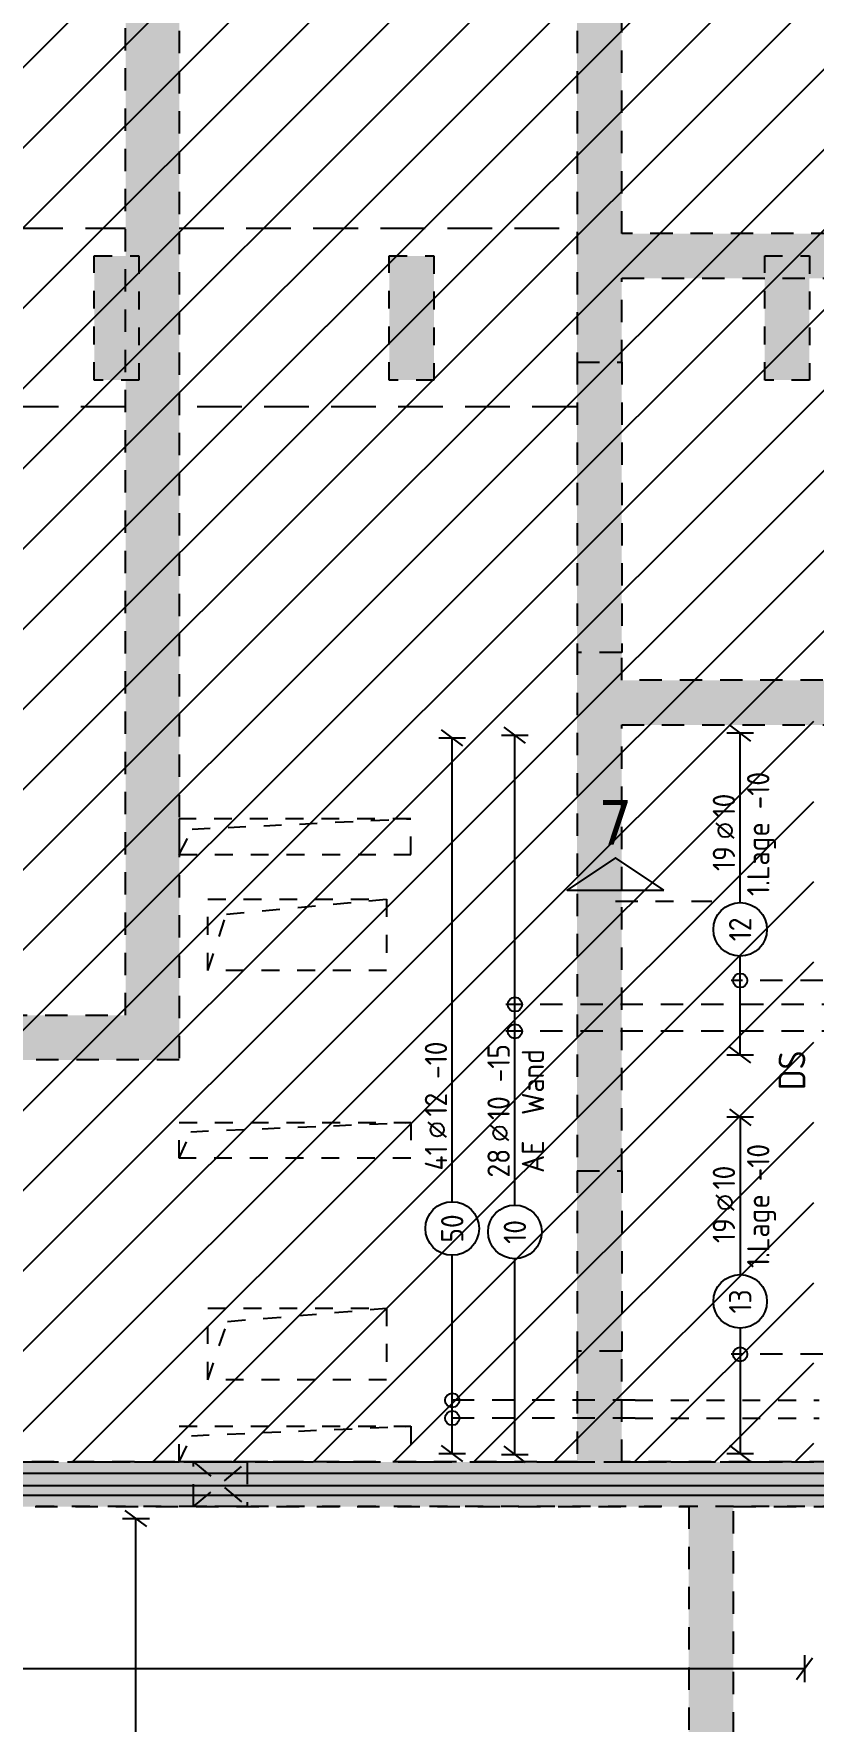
# Model space of a CAD drawing. Extents: x 6.5 to 106.5, y 0 to 47.5.
# Drawn here: x 34.7 to 39.06, y 20.4 to 29.85 of the extents above; entities that cross this region are included whole.
import ezdxf
from ezdxf.enums import TextEntityAlignment as Align

# ---------------------------------------------------------------- set-up
doc = ezdxf.new("R2010")
doc.units = 0
doc.header["$LTSCALE"] = 0.5
for name, pattern in [('AUSGEZOGEN', [1000.01, 1000, 0.01]), ('DASHED', [0.75, 0.5, -0.25]), ('DOT', [0.175, 0.05, -0.125]), ('HIDDEN', [0.375, 0.25, -0.125]), ('HIDDEN2', [0.187, 0.125, -0.062]), ('PUNKT', [0.175, 0.05, -0.125]), ('STRICHPUNKT2', [0.55, 0.25, -0.125, 0.05, -0.125]), ('VERDECKT', [0.375, 0.25, -0.125])]:
    doc.linetypes.add(name, pattern=pattern)
for name, color, linetype in [('1.UG', 7, 'Continuous'), ('DD', 7, 'Continuous'), ('DRUEBER', 7, 'Continuous'), ('DS', 7, 'Continuous'), ('grau_hell', 7, 'Continuous'), ('grau_mittel', 7, 'Continuous'), ('OBJEKT', 7, 'Continuous'), ('RND', 7, 'Continuous'), ('SCHNITTE', 7, 'Continuous'), ('TEXT', 7, 'Continuous'), ('VERDECKT', 7, 'Continuous'), ('WD', 7, 'Continuous')]:
    doc.layers.add(name, color=color, linetype=linetype)
doc.layers.add('NOPLOT', color=7, linetype='Continuous', plot=False)
doc.styles.add('helv', font='tahoma.ttf')
doc.styles.add('txt', font='isocp.shx')

# ---------------------------------------------------------------- blocks, each defined once
blk = doc.blocks.new('lei_gre')
at = {"layer": 'RND', "color": 7, "linetype": 'Continuous'}
for p, q in [((-0.09, -0.12), (0.09, 0.12)), ((0, 0.15), (0, -0.15))]:
    blk.add_line(p, q, dxfattribs=at)
blk = doc.blocks.new('RND_LEI')
at = {"layer": 'RND', "color": 7, "linetype": 'Continuous'}
blk.add_line((1.022, 0.066), (1.19, 0.27), dxfattribs=at)
for centre, radius in [((0, 0), 0.3), ((1.106, 0.168), 0.075)]:
    blk.add_circle(centre, radius, dxfattribs=at)
at = {"layer": 'RND', "color": 7, "linetype": 'Continuous', "style": 'txt'}
blk.add_attdef('ANZ', text='', height=0.25, dxfattribs=at).set_placement((0.931, 0.057), align=Align.RIGHT)
for tag, p in [('DUM', (1.253, 0.057)), ('ABSTD', (1.674, 0.057)), ('POSTXT', (0.374, -0.327))]:
    blk.add_attdef(tag, p, '', height=0.25, dxfattribs=at)
blk.add_attdef('POSL', text='', height=0.25, dxfattribs=at).set_placement((0, 0), align=Align.MIDDLE)
blk = doc.blocks.new('SCHN-1')
at = {"layer": 'SCHNITTE', "color": 5, "linetype": 'Continuous'}
blk.add_lwpolyline([(0.54, 0.125), (0, 0.485), (-0.54, 0.125)], close=True, dxfattribs=at)
at = {"layer": 'SCHNITTE', "color": 6, "linetype": 'Continuous', "style": 'helv'}
blk.add_attdef('SCHN-1', text='', height=0.5, dxfattribs=at).set_placement((0, 0.635), align=Align.CENTER)

msp = doc.modelspace()

# ---------------------------------------------------------------- hatches: boundary and pattern name
at = {"layer": '1.UG', "linetype": 'DOT'}
h = msp.add_hatch(dxfattribs=at)
h.set_pattern_fill('DOTS', scale=0.05, double=1)
h.set_pattern_definition([(0, (-1.26691, -39.069555), (0.0396875, 0.079375), [0, -0.079375])])
h.paths.add_polyline_path([(40.6952, 24.0806), (40.6952, 23.8306), (42.2852, 23.8306), (42.2852, 21.8556), (40.6952, 21.8556), (40.6952, 21.6056), (45.4852, 21.6056), (45.4852, 22.3156), (45.2352, 22.3156), (45.2352, 21.8556), (42.5352, 21.8556), (42.5352, 23.8306), (45.2352, 23.8306), (45.2352, 23.3656), (45.4852, 23.3656), (45.4852, 24.2303), (45.2352, 24.2303), (45.2352, 24.0806)], flags=17)
h.paths.add_polyline_path([(21.6602, 21.6056), (21.6602, 21.8556), (17.8952, 21.8556), (17.8952, 21.6056)], flags=17)
h.paths.add_polyline_path([(16.7852, 19.9826), (16.4852, 19.9826), (16.4852, 16.2556), (16.0102, 16.2556), (16.0102, 15.9556), (16.4852, 15.9556), (16.4852, 14.8556), (16.7852, 14.8556)])
h.paths.add_polyline_path([(12.3302, 21.9506), (12.3302, 21.6506), (12.7852, 21.6506), (12.7852, 14.8556), (12.9952, 14.8556), (12.9952, 15.9556), (13.5352, 15.9556), (13.5352, 16.2556), (12.9952, 16.2556), (12.9952, 21.9506)])
h.paths.add_polyline_path([(12.9952, 24.0006), (12.9952, 35.8056), (16.4852, 35.8056), (16.4852, 27.8556), (17.8602, 27.8556), (17.8602, 28.1056), (16.7352, 28.1056), (16.7352, 35.8056), (18.9852, 35.8056), (18.9852, 34.5656), (19.2352, 34.5656), (19.2352, 36.1056), (12.8352, 36.1056), (12.8352, 29.0306), (12.7852, 29.0306), (12.7852, 24.3006), (12.3302, 24.3006), (12.3302, 24.0006)])
h.paths.add_polyline_path([(19.2352, 33.4306), (18.9852, 33.4306), (18.9852, 27.8556), (19.2352, 27.8556)])
h.paths.add_polyline_path([(23.0102, 15.1556), (22.7102, 15.1556), (22.7102, 14.8556), (23.0102, 14.8556)])
h.paths.add_polyline_path([(30.2102, 15.1556), (30.2102, 14.8556), (30.5102, 14.8556), (30.5102, 15.1556)])
h.paths.add_polyline_path([(37.7102, 15.1556), (37.7102, 14.8556), (38.0102, 14.8556), (38.0102, 15.1556)])
h.paths.add_polyline_path([(45.5102, 14.8556), (45.5102, 15.1556), (45.2102, 15.1556), (45.2102, 14.8556)])
h.paths.add_polyline_path([(51.2102, 15.1556), (51.2102, 14.8556), (51.7602, 14.8556), (51.7602, 17.3556), (51.4602, 17.3556), (51.4602, 15.1556)])
h.paths.add_polyline_path([(51.4602, 21.8806), (51.4602, 21.5806), (51.7602, 21.5806), (51.7602, 21.8806)])
h.paths.add_polyline_path([(51.7602, 28.6056), (51.4602, 28.6056), (51.4602, 27.8556), (51.7602, 27.8556)])
h.paths.add_polyline_path([(51.7602, 36.1056), (45.2352, 36.1056), (45.2352, 34.5656), (45.4852, 34.5656), (45.4852, 35.8056), (47.7352, 35.8056), (47.7352, 28.1056), (46.6102, 28.1056), (46.6102, 27.8556), (47.9852, 27.8556), (47.9852, 35.8056), (51.4602, 35.8056), (51.4602, 31.1056), (51.7602, 31.1056)])
h.paths.add_polyline_path([(45.2352, 28.1056), (44.1852, 28.1056), (44.1852, 27.8556), (45.4852, 27.8556), (45.4852, 33.4306), (45.2352, 33.4306)])
h.paths.add_polyline_path([(42.5352, 27.9106), (42.7852, 27.9106), (42.7852, 28.6056), (42.5352, 28.6056)])
h.paths.add_polyline_path([(40.6852, 28.6056), (40.4352, 28.6056), (40.4352, 27.9106), (40.6852, 27.9106)])
h.paths.add_polyline_path([(39.0352, 28.6056), (38.7852, 28.6056), (38.7852, 27.9106), (39.0352, 27.9106)])
h.paths.add_polyline_path([(36.9352, 28.6056), (36.6852, 28.6056), (36.6852, 27.9106), (36.9352, 27.9106)])
h.paths.add_polyline_path([(35.0352, 27.9106), (35.2852, 27.9106), (35.2852, 28.6056), (35.0352, 28.6056)])
h.paths.add_polyline_path([(32.9352, 27.9106), (33.1852, 27.9106), (33.1852, 28.6056), (32.9352, 28.6056)])
h.paths.add_polyline_path([(31.2852, 27.9106), (31.5352, 27.9106), (31.5352, 28.6056), (31.2852, 28.6056)])
h.paths.add_polyline_path([(29.4352, 28.6056), (29.1852, 28.6056), (29.1852, 27.9106), (29.4352, 27.9106)])
h.paths.add_polyline_path([(39.4102, 21.8556), (27.3352, 21.8556), (27.3352, 25.9806), (28.5352, 25.9806), (28.5352, 26.2306), (25.7702, 26.2306), (25.7702, 25.9806), (25.9202, 25.9806), (25.9202, 24.7906), (23.0702, 24.7906), (23.0702, 25.9806), (24.8852, 25.9806), (24.8852, 26.2306), (16.4852, 26.2306), (16.4852, 21.6056), (16.8852, 21.6056), (16.8852, 21.8556), (16.7352, 21.8556), (16.7352, 25.9806), (22.8202, 25.9806), (22.8202, 21.8556), (22.6702, 21.8556), (22.6702, 21.6056), (23.2202, 21.6056), (23.2202, 21.8556), (23.0702, 21.8556), (23.0702, 24.5406), (26.1702, 24.5406), (26.1702, 25.9806), (27.0852, 25.9806), (27.0852, 21.8556), (24.2302, 21.8556), (24.2302, 21.6056), (39.8102, 21.6056), (39.8102, 21.8556), (39.6602, 21.8556), (39.6602, 23.8306), (39.8102, 23.8306), (39.8102, 24.0806), (39.6602, 24.0806), (39.6602, 25.9806), (45.2352, 25.9806), (45.2352, 25.1153), (45.4852, 25.1153), (45.4852, 26.2306), (39.4102, 26.2306)])
at = {"layer": 'grau_hell', "linetype": 'AUSGEZOGEN'}
h = msp.add_hatch(dxfattribs=at)
h.set_pattern_fill('ANSI31', color=9, scale=0.1, style=0, double=1)
h.set_pattern_definition([(45, (-1.2669, 5.43132), (-0.2245064, 0.2245064), [])])
h.paths.add_polyline_path([(43.9352, 35.8056), (43.9352, 30.5399), (20.5602, 30.5399), (20.5602, 35.8056), (19.2602, 35.8056), (19.2602, 26.2306), (28.8851, 26.2306), (28.8851, 21.8556), (39.0601, 21.8556), (39.0601, 26.2306), (43.8352, 26.2306), (43.8352, 28.7306), (45.2352, 28.7306), (45.2352, 35.8056)])
at = {"layer": 'grau_mittel'}
h = msp.add_hatch(color=61, dxfattribs=at)
h.paths.add_polyline_path([(20.0102, 24.3556), (20.0102, 24.1056), (22.0202, 24.1056), (22.0202, 24.3556)])
h.paths.add_polyline_path([(29.0352, 24.3556), (29.0352, 24.1056), (30.9852, 24.1056), (30.9852, 24.3556), (30.4852, 24.3556), (30.4852, 28.5606), (30.2352, 28.5606), (30.2352, 24.3556)])
h.paths.add_polyline_path([(25.9202, 24.3556), (25.9202, 24.2906), (25.6702, 24.2906), (25.6702, 24.3556), (23.3202, 24.3556), (23.3202, 24.2906), (23.0702, 24.2906), (23.0702, 24.3556), (22.0202, 24.3556), (22.0202, 24.1056), (28.4352, 24.1056), (28.4352, 24.3556)])
h.paths.add_polyline_path([(35.5102, 30.5399), (35.2102, 30.5399), (35.2102, 24.3556), (31.5852, 24.3556), (31.5852, 24.1056), (35.5102, 24.1056)])
at = {"layer": 'grau_mittel', "extrusion": (0, 0, -1)}
for points in [[(-37.7352, 28.0106), (-37.7352, 30.5399), (-37.9852, 30.5399), (-37.9852, 28.7306), (-39.1702, 28.7306), (-39.1702, 28.4806), (-37.9852, 28.4806), (-37.9852, 28.0106)], [(-13.0602, 14.8556), (-13.0602, 15.1556), (-18.9852, 15.1556), (-18.9852, 21.6056), (-18.8652, 21.6056), (-18.8652, 21.8556), (-23.0902, 21.8556), (-23.0902, 21.6056), (-19.2352, 21.6056), (-19.2352, 15.1556), (-25.2352, 15.1556), (-25.2352, 21.6056), (-25.1002, 21.6056), (-25.1002, 21.8556), (-25.7202, 21.8556), (-25.7202, 21.6056), (-25.4852, 21.6056), (-25.4852, 15.1556), (-38.3602, 15.1556), (-38.3602, 21.6056), (-27.7302, 21.6056), (-27.7302, 21.8556), (-37.7352, 21.8556), (-39.0601, 21.8556), (-40.0602, 21.8556), (-40.0602, 25.9806), (-37.9852, 25.9806), (-37.9852, 23.4856), (-37.7352, 23.4856), (-37.7352, 26.3856), (-37.9852, 26.3856), (-37.9852, 26.2306), (-40.4602, 26.2306), (-40.4602, 25.9806), (-40.3102, 25.9806), (-40.3102, 24.0806), (-40.4602, 24.0806), (-40.4602, 23.8306), (-40.3102, 23.8306), (-40.3102, 21.8556), (-42.2852, 21.8556), (-42.2852, 23.8306), (-41.3452, 23.8306), (-41.3452, 24.0806), (-42.2852, 24.0806), (-42.2852, 25.9805), (-41.3452, 25.9806), (-41.3452, 26.2306), (-45.4852, 26.2306), (-45.4852, 25.1156), (-45.2352, 25.1156), (-45.2352, 25.9806), (-42.5352, 25.9806), (-42.5352, 24.0806), (-45.2352, 24.0806), (-45.2352, 24.2306), (-45.4852, 24.2306), (-45.4852, 23.3656), (-45.2352, 23.3656), (-45.2352, 23.8306), (-42.5352, 23.8306), (-42.5352, 21.8556), (-45.2352, 21.8556), (-45.2352, 22.3156), (-45.4852, 22.3156), (-45.4852, 19.9556), (-45.2352, 19.9556), (-45.2352, 21.6056), (-38.6102, 21.6056), (-38.6102, 15.1556), (-45.2352, 15.1556), (-45.2352, 16.8106), (-45.4852, 16.8106), (-45.4852, 15.1556), (-46.1602, 15.1556), (-46.1602, 14.8556), (-45.9602, 14.8556), (-45.9602, 14.3552), (-45.6602, 14.3552), (-45.6602, 14.8556)], [(-37.9852, 21.8556), (-37.7352, 21.8556), (-37.7352, 22.4756), (-37.9852, 22.4756)]]:
    msp.add_hatch(color=61, dxfattribs=at).paths.add_polyline_path(points)
at = {"layer": 'grau_mittel'}
for points in [[(37.7352, 26.3856), (37.9852, 26.3856), (37.9852, 28.0106), (37.7352, 28.0106)], [(37.9852, 23.4856), (37.7352, 23.4856), (37.7352, 22.4756), (37.9852, 22.4756)]]:
    msp.add_hatch(color=61, dxfattribs=at).paths.add_polyline_path(points)

# ---------------------------------------------------------------- linework, layer by layer
at = {"layer": 'DD', "color": 102, "linetype": 'HIDDEN2'}
for p, q in [((35.5834, 25.3972), (36.8052, 25.4556)), ((35.5102, 25.2556), (35.5834, 25.3972)), ((35.7748, 24.922), (36.6702, 25.0056)), ((35.6702, 24.6056), (35.7748, 24.922)), ((35.5745, 23.7034), (36.8052, 23.7556)), ((35.5102, 23.5556), (35.5745, 23.7034)), ((35.7807, 22.6417), (36.6702, 22.7156)), ((35.6702, 22.3156), (35.7807, 22.6417)), ((35.5784, 22.0017), (36.8052, 22.0556)), ((35.5102, 21.8556), (35.5784, 22.0017))]:
    msp.add_line(p, q, dxfattribs=at)
for points in [[(35.5102, 25.2556), (36.8052, 25.2556), (36.8052, 25.4556), (35.5102, 25.4556)], [(35.6702, 25.0056), (36.6702, 25.0056), (36.6702, 24.6056), (35.6702, 24.6056)], [(35.5102, 23.7556), (36.8052, 23.7556), (36.8052, 23.5556), (35.5102, 23.5556)], [(35.6702, 22.7156), (36.6702, 22.7156), (36.6702, 22.3156), (35.6702, 22.3156)], [(35.5102, 22.0556), (36.8052, 22.0556), (36.8052, 21.8556), (35.5102, 21.8556)]]:
    msp.add_lwpolyline(points, close=True, dxfattribs=at)
at = {"layer": 'DRUEBER', "color": 7, "linetype": 'PUNKT', "lineweight": -2}
for points in [[(35.0352, 28.6056), (35.2852, 28.6056), (35.2852, 27.9106), (35.0352, 27.9106)], [(36.6852, 28.6056), (36.9352, 28.6056), (36.9352, 27.9106), (36.6852, 27.9106)], [(38.7852, 28.6056), (39.0352, 28.6056), (39.0352, 27.9106), (38.7852, 27.9106)]]:
    msp.add_lwpolyline(points, close=True, dxfattribs=at)
msp.add_lwpolyline([(27.3352, 21.8556), (39.4102, 21.8556), (39.4102, 26.2306), (45.4852, 26.2306), (45.4852, 25.1153), (45.2352, 25.1153), (45.2352, 25.9806), (39.6602, 25.9806), (39.6602, 24.0806), (39.8102, 24.0806), (39.8102, 23.8306), (39.6602, 23.8306), (39.6602, 21.8556), (39.8102, 21.8556), (39.8102, 21.6056), (24.2302, 21.6056)], dxfattribs=at)
at = {"layer": 'DS', "color": 1, "linetype": 'DASHED'}
msp.add_line((28.8851, 21.8556), (39.0601, 21.8556), dxfattribs=at)
at = {"layer": 'NOPLOT', "color": 4, "linetype": 'AUSGEZOGEN'}
msp.add_line((26.2167, 21.7227), (40.3548, 21.7227), dxfattribs=at)
at = {"layer": 'OBJEKT', "color": 7, "linetype": 'DASHED'}
for p, q in [((30.4852, 28.7606), (35.2102, 28.7606)), ((35.5102, 28.7606), (37.7352, 28.7606)), ((35.2102, 27.7606), (30.4852, 27.7606)), ((37.7352, 27.7606), (35.5102, 27.7606))]:
    msp.add_line(p, q, dxfattribs=at)
at = {"layer": 'RND', "color": 7, "linetype": 'AUSGEZOGEN'}
for p, q in [((37.0373, 23.3118), (37.0373, 25.9089)), ((37.3877, 23.2929), (37.3877, 25.9238)), ((38.6478, 24.986), (38.6478, 25.9355)), ((38.6478, 24.1334), (38.6478, 24.686)), ((38.6478, 23.7843), (38.6478, 22.9038)), ((38.6478, 23.4667), (38.6478, 22.9038)), ((37.0373, 21.9031), (37.0373, 23.0118)), ((37.3877, 21.8978), (37.3877, 22.9929)), ((38.6478, 22.6038), (38.6478, 21.9015)), ((35.2684, 16.8687), (35.2684, 21.5385)), ((32.3678, 20.6983), (39.0076, 20.6983))]:
    msp.add_line(p, q, dxfattribs=at)
at = {"layer": 'RND', "color": 102, "linetype": 'VERDECKT'}
for p, q in [((39.1102, 24.5501), (38.5978, 24.5501)), ((39.4538, 24.4159), (37.3377, 24.4159)), ((39.4538, 24.2659), (37.3377, 24.2659)), ((39.1102, 22.458), (38.5978, 22.458)), ((38.0601, 22.2005), (36.9873, 22.2005)), ((38.0601, 22.1005), (36.9873, 22.1005))]:
    msp.add_line(p, q, dxfattribs=at)
at = {"layer": 'RND', "color": 1, "linetype": 'DOT'}
for points in [[(38.0601, 22.2005), (39.0901, 22.2005)], [(38.0601, 22.1005), (39.0901, 22.1005)]]:
    msp.add_lwpolyline(points, dxfattribs=at)
at = {"layer": 'RND', "color": 1, "linetype": 'AUSGEZOGEN'}
for points in [[(26.2153, 21.7918), (40.3602, 21.7918)], [(26.2153, 21.6698), (40.3602, 21.6698)]]:
    msp.add_lwpolyline(points, dxfattribs=at)
at = {"layer": 'RND', "color": 7, "linetype": 'AUSGEZOGEN'}
for centre in [(38.6478, 24.5501), (37.3877, 24.4159), (37.3877, 24.2659), (38.6478, 22.458), (37.0373, 22.2005), (37.0373, 22.1005)]:
    msp.add_circle(centre, 0.04, dxfattribs=at)
at = {"layer": 'SCHNITTE', "color": 5, "linetype": 'STRICHPUNKT2'}
msp.add_line((37.9499, 24.9936), (38.4889, 24.9936), dxfattribs=at)
at = {"layer": 'VERDECKT', "color": 7, "linetype": 'VERDECKT', "lineweight": -2}
for p, q in [((37.7352, 28.0106), (37.7352, 26.3856)), ((37.9852, 28.0106), (37.9852, 26.3856)), ((37.7352, 23.4856), (37.7352, 22.4756)), ((37.9852, 23.4856), (37.9852, 22.4756))]:
    msp.add_line(p, q, dxfattribs=at)
for points in [[(35.5102, 30.5399), (35.5102, 24.1056), (22.0202, 24.1056), (22.0202, 24.3556)], [(22.0202, 24.3556), (30.2352, 24.3556), (30.2352, 28.5606), (30.4852, 28.5606), (30.4852, 24.3556), (35.2102, 24.3556), (35.2102, 30.5399)], [(37.7352, 30.5399), (37.7352, 28.0106), (37.9852, 28.0106), (37.9852, 28.4806), (39.1702, 28.4806), (39.1702, 28.7306), (37.9852, 28.7306), (37.9852, 30.5399)], [(40.4602, 26.2306), (37.9852, 26.2306), (37.9852, 26.3856), (37.7352, 26.3856), (37.7352, 23.4856), (37.9852, 23.4856), (37.9852, 25.9806), (40.0602, 25.9806)], [(40.0602, 21.8556), (37.9852, 21.8556), (37.9852, 22.4756), (37.7352, 22.4756), (37.7352, 21.8556), (27.7302, 21.8556)], [(27.7302, 21.6056), (38.3602, 21.6056), (38.3602, 15.1556), (25.4852, 15.1556)], [(38.6102, 15.1556), (38.6102, 21.6056), (45.2352, 21.6056), (45.2352, 19.9556)]]:
    msp.add_lwpolyline(points, dxfattribs=at)
at = {"layer": 'WD', "color": 171, "linetype": 'HIDDEN'}
for p, q in [((35.5902, 21.8556), (35.8902, 21.6056)), ((35.5902, 21.6056), (35.8902, 21.8556))]:
    msp.add_line(p, q, dxfattribs=at)
at = {"layer": 'WD', "color": 102, "linetype": 'HIDDEN'}
msp.add_lwpolyline([(35.5902, 21.8556), (35.8902, 21.8556), (35.8902, 21.6056), (35.5902, 21.6056)], close=True, dxfattribs=at)

# ---------------------------------------------------------------- block references
at = {"layer": 'RND', "color": 7, "linetype": 'AUSGEZOGEN', "xscale": 0.5, "yscale": 0.5, "zscale": 0.5}
for p, rotation in [((38.6478, 25.9355), 90), ((37.0373, 25.9089), 90), ((37.3877, 25.9238), 90), ((38.6478, 24.1334), 90), ((38.6478, 23.7843), 270), ((37.0373, 21.9031), 90), ((37.3877, 21.8978), 90), ((38.6478, 21.9015), 270), ((35.2684, 21.5385), 90)]:
    msp.add_blockref('lei_gre', p, dxfattribs=dict(at, rotation=rotation))
at = {"layer": 'RND', "color": 7, "linetype": 'AUSGEZOGEN', "xscale": 0.5, "yscale": 0.5, "zscale": 0.5, "rotation": 90}
for p, values in [((38.6478, 24.836), {'POSL': '12', 'DUM': '10', 'ANZ': '19', 'POSTXT': '1.Lage -10'}), ((37.0373, 23.1618), {'POSL': '50', 'DUM': '12', 'ANZ': '41', 'ABSTD': '-10'}), ((37.3877, 23.1429), {'POSL': '10', 'DUM': '10', 'ANZ': '28', 'ABSTD': '-15', 'POSTXT': '  AE  Wand'}), ((38.6478, 22.7538), {'POSL': '13', 'DUM': '10', 'ANZ': '19', 'POSTXT': '1.Lage -10'})]:
    msp.add_blockref('RND_LEI', p, dxfattribs=at).add_auto_attribs(values)
at = {"layer": 'RND', "color": 7, "linetype": 'AUSGEZOGEN', "xscale": 0.5, "yscale": 0.5, "zscale": 0.5}
msp.add_blockref('lei_gre', (39.0076, 20.6983), dxfattribs=at)
at = {"layer": 'SCHNITTE', "color": 5, "linetype": 'STRICHPUNKT2', "xscale": 0.5, "yscale": 0.5, "zscale": 0.5}
msp.add_blockref('SCHN-1', (37.9499, 24.9936), dxfattribs=at).add_auto_attribs({'SCHN-1': '7'})

# ---------------------------------------------------------------- texts
at = {"layer": 'TEXT', "color": 1, "linetype": 'AUSGEZOGEN', "style": 'txt'}
msp.add_text('DS', height=0.15, rotation=90, dxfattribs=at).set_placement((39.0124, 23.9357))

doc.saveas('drawing.dxf')
